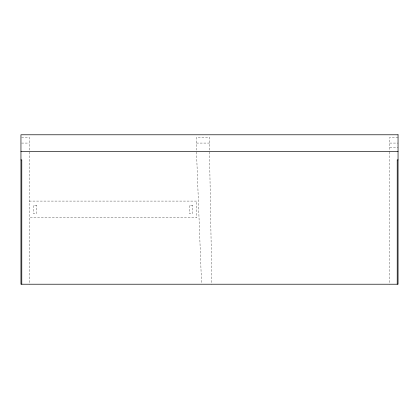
<?xml version="1.0" encoding="UTF-8"?>
<svg xmlns="http://www.w3.org/2000/svg" width="419" height="419" viewBox="0 0 419 419"><rect width="100%" height="100%" fill="white"/><g stroke="black" fill="none" stroke-linecap="round" stroke-linejoin="round"><path stroke-width="0.31" stroke-dasharray="2.1 1.57" d="M21.589 137.28L29.236 137.28L29.236 151.359M398.05 137.28L389.764 137.28L389.764 151.359M21.589 143.073L29.236 143.073M196.49 143.073L209.5 143.073M389.764 143.073L398.05 143.073M389.764 147.216L398.05 147.216M29.236 201.083L196.82 201.083L196.82 217.66L29.236 217.66M196.511 152.008L201.539 283.569M209.51 152.013L211.873 284.218M389.764 152.013L389.764 284.218M209.5 150.081L209.5 137.28L196.49 137.28L196.49 150.081M29.236 152.013L29.236 284.218M36.699 205.231L33.384 205.231L33.384 213.517L36.699 213.517L36.699 205.231M192.677 205.231L189.362 205.231L189.362 213.517L192.677 213.517L192.677 205.231"/><path stroke-width="0.63" d="M20.95 151.359L398.05 151.359M20.95 159.901L21.778 159.901L21.778 284.218M398.05 159.901L397.222 159.901L397.222 284.218M398.05 134.782L20.95 134.782L20.95 284.218L398.05 284.218L398.05 134.782"/></g></svg>
